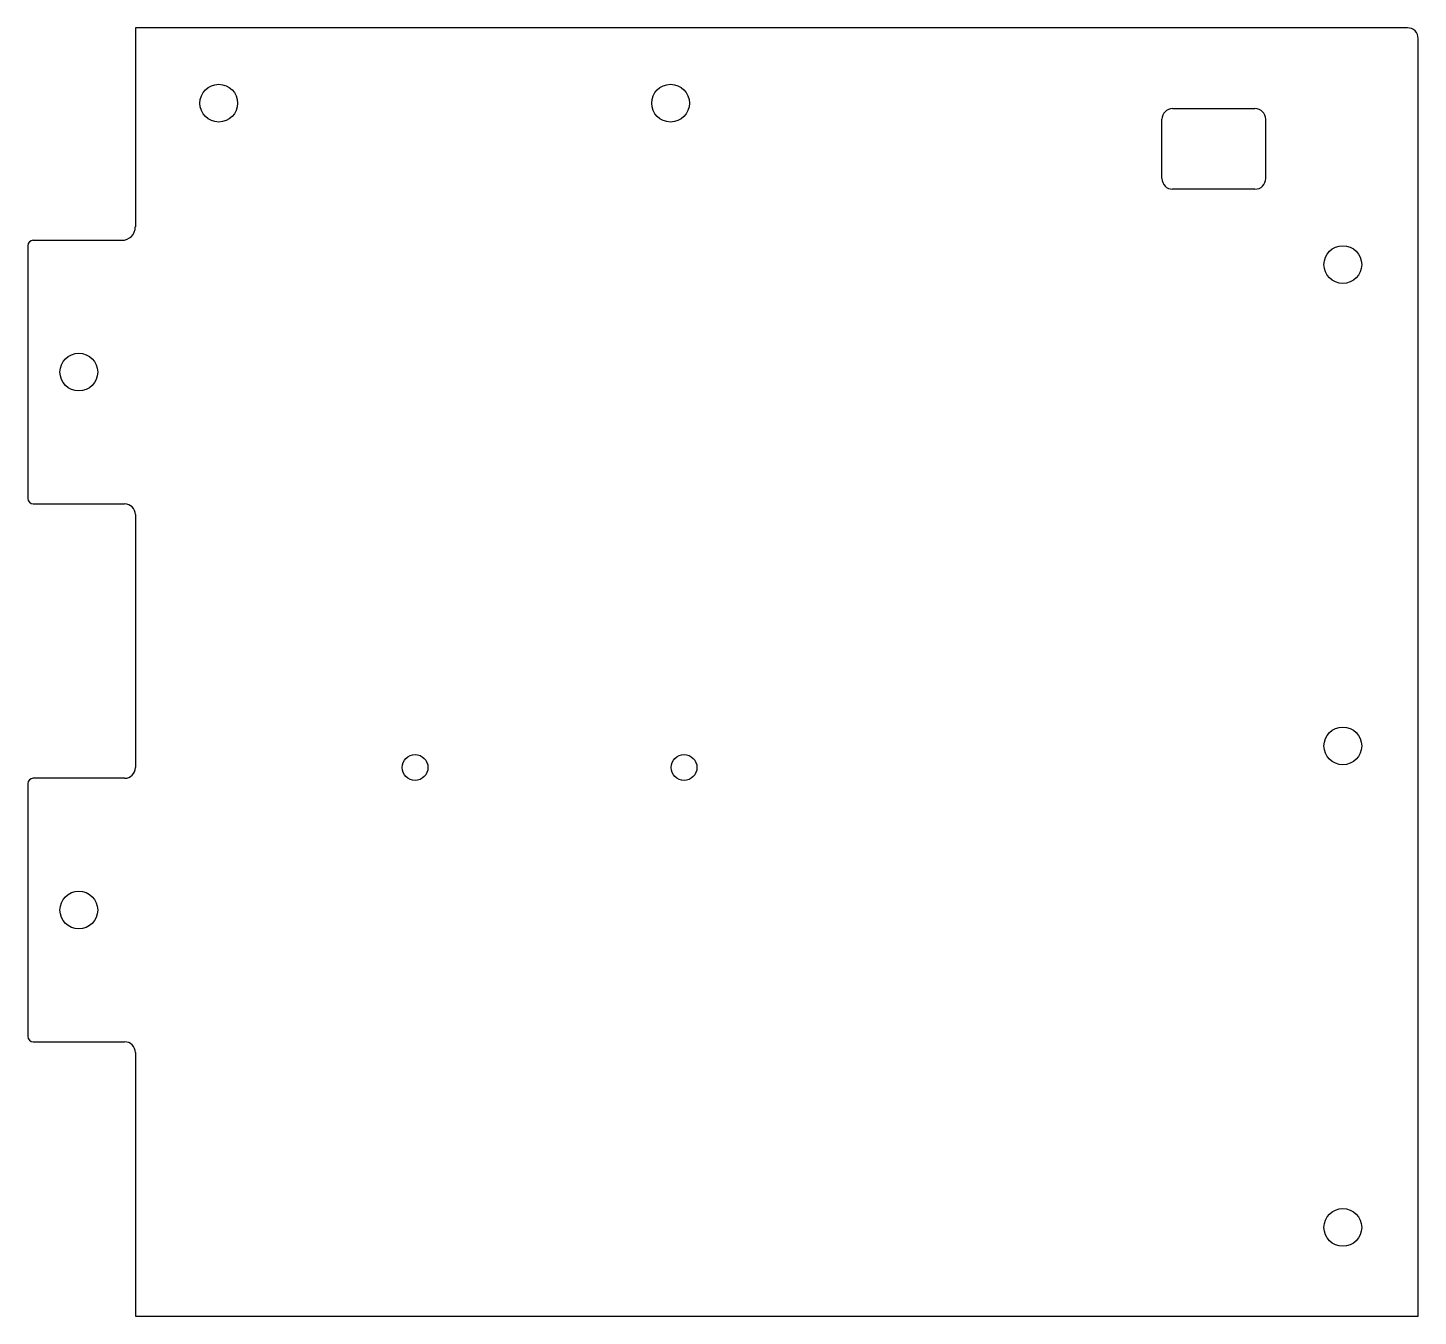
# Model space of a CAD drawing. Header units: inches. Extents: x -5.1 to 5.1, y -4.7 to 4.7.
import ezdxf

# ---------------------------------------------------------------- set-up
doc = ezdxf.new("R2010")
doc.units = ezdxf.units.IN
doc.layers.add('CUTOUTS', color=1, linetype='CONTINUOUS')
doc.layers.add('PERIMETER', color=5, linetype='CONTINUOUS')

msp = doc.modelspace()

# ---------------------------------------------------------------- linework, layer by layer
at = {"layer": 'CUTOUTS'}
for p, q in [((3.291, 4.124), (3.894, 4.124)), ((3.213, 3.612), (3.213, 4.045)), ((3.972, 4.045), (3.972, 3.612)), ((3.894, 3.533), (3.291, 3.533))]:
    msp.add_line(p, q, dxfattribs=at)
for centre, radius in [((-3.691, 4.163), 0.138), ((-0.384, 4.163), 0.138), ((4.537, 2.982), 0.138), ((-4.715, 2.195), 0.138), ((4.537, -0.541), 0.138), ((-2.254, -0.699), 0.0945), ((-0.285, -0.699), 0.0945), ((-4.715, -1.742), 0.138), ((4.537, -4.065), 0.138)]:
    msp.add_circle(centre, radius, dxfattribs=at)
for centre, start, end in [((3.291, 4.045), 90, 180), ((3.894, 4.045), 0, 90), ((3.291, 3.612), 180, 270), ((3.894, 3.612), -90, 0)]:
    msp.add_arc(centre, 0.0787, start, end, dxfattribs=at)
at = {"layer": 'PERIMETER'}
for p, q in [((5.01, 4.715), (-4.301, 4.715)), ((-4.301, 4.715), (-4.301, 3.258)), ((5.089, -4.715), (5.089, 4.636)), ((-4.4, 3.159), (-5.049, 3.159)), ((-5.089, 3.12), (-5.089, 1.27)), ((-5.049, 1.23), (-4.38, 1.23)), ((-4.301, 1.152), (-4.301, -0.699)), ((-4.38, -0.778), (-5.049, -0.778)), ((-5.089, -0.817), (-5.089, -2.667)), ((-5.049, -2.707), (-4.38, -2.707)), ((-4.301, -2.785), (-4.301, -4.715)), ((-4.301, -4.715), (5.089, -4.715))]:
    msp.add_line(p, q, dxfattribs=at)
for centre, radius, start, end in [((5.01, 4.636), 0.0787, 0, 90), ((-4.4, 3.258), 0.0984, -90, 0), ((-5.049, 3.12), 0.0394, 90, 180), ((-5.049, 1.27), 0.0394, 180, 270), ((-4.38, 1.152), 0.0787, 0, 90), ((-4.38, -0.699), 0.0787, -90, 0), ((-5.049, -0.817), 0.0394, 90, 180), ((-5.049, -2.667), 0.0394, 180, 270), ((-4.38, -2.785), 0.0787, 0, 90)]:
    msp.add_arc(centre, radius, start, end, dxfattribs=at)

doc.saveas('drawing.dxf')
